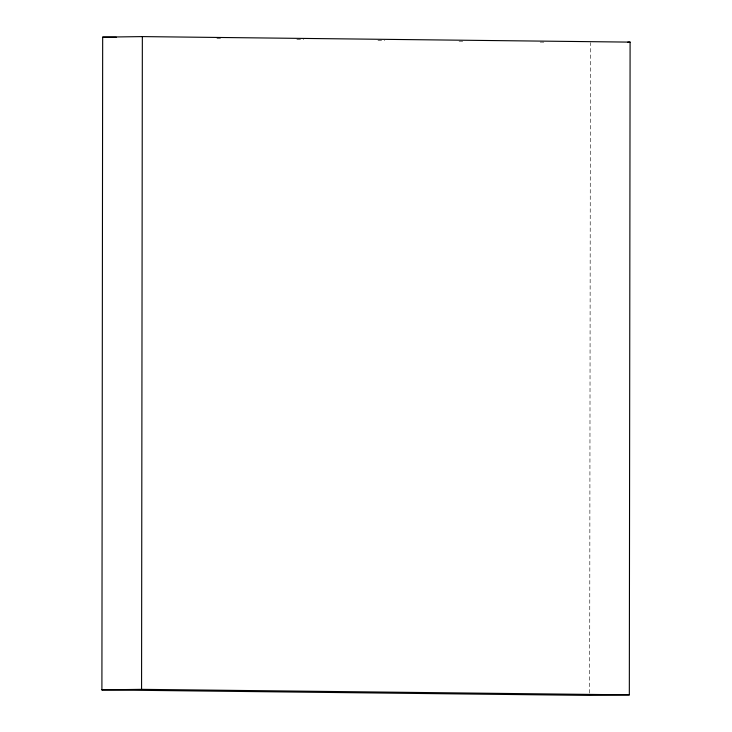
<?xml version="1.0" encoding="UTF-8"?>
<svg xmlns="http://www.w3.org/2000/svg" width="732" height="732" viewBox="0 0 732 732"><rect width="100%" height="100%" fill="white"/><g stroke="black" fill="none" stroke-linecap="round" stroke-linejoin="round"><path stroke-width="0.55" stroke-dasharray="3.66 2.75" d="M589.663 693.113L590.431 42.657M216.901 38.439L222.62 38.503M296.863 39.336L303.716 39.418M377.968 40.26L384.822 40.333M459.065 41.175L464.774 41.239M540.17 42.09L545.88 42.154"/><path stroke-width="1.1" d="M101.904 689.883L102.672 37.14L142.347 36.6L630.096 42.117L629.328 694.86L589.653 695.4L101.904 689.883L141.569 689.343L629.328 694.86M141.569 689.343L142.347 36.6M627.827 42.145L630.096 42.117M102.672 37.14L116.379 37.295"/></g></svg>
